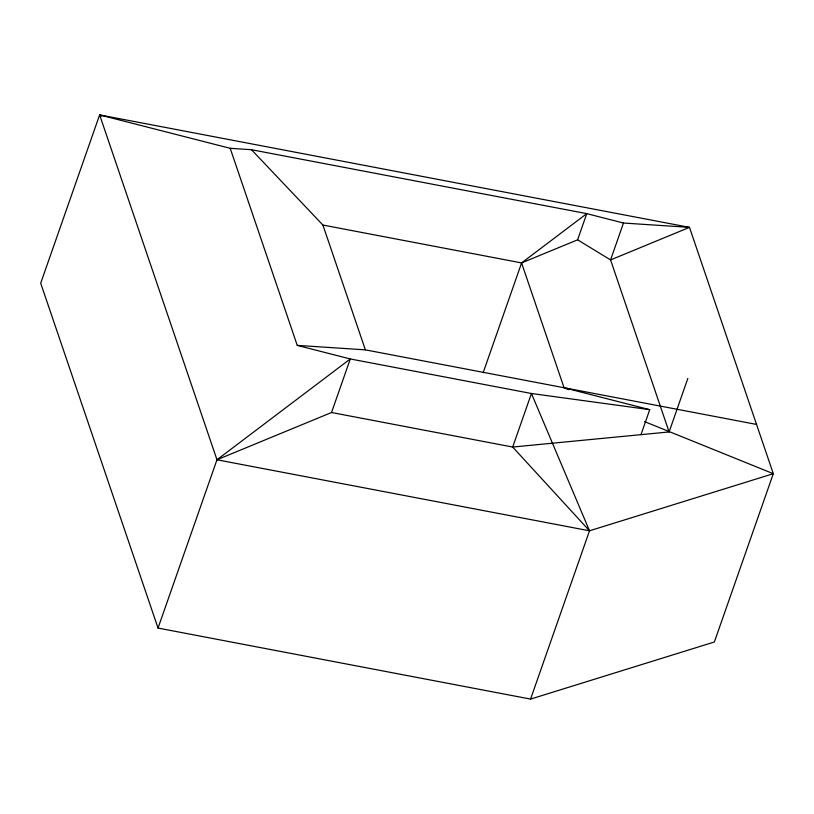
<?xml version="1.0" encoding="UTF-8"?>
<svg xmlns="http://www.w3.org/2000/svg" width="814" height="814" viewBox="0 0 814 814"><rect width="100%" height="100%" fill="white"/><g stroke="black" fill="none" stroke-linecap="round" stroke-linejoin="round"><path stroke-width="1.22" d="M251.485 149.715L322.904 225.04L521.591 262.922L577.604 239.815L610.571 259.92L689.489 227.36L623.483 223.036L586.772 213.634L251.485 149.715L230.199 148.311L99.634 114.906L40.7 283.201L158.038 628.072L530.575 699.094L714.366 641.992L773.3 473.697L689.489 227.36L99.634 114.906L216.972 459.778L158.038 628.072M644.586 421.621L773.3 473.697L589.509 530.799L216.972 459.778L331.532 412.505L350.285 358.964L531.44 393.498L649.735 409.666L640.984 434.656M483.14 372.731L521.591 262.922L586.772 213.634L577.604 239.815M623.483 223.036L610.571 259.92L669.098 431.939L512.688 447.049L331.532 412.505M530.575 699.094L589.509 530.799L531.44 393.498L512.688 447.049L589.509 530.799M669.098 431.939L687.85 378.388M216.972 459.778L350.285 358.964L297.242 345.38L230.199 148.311M297.242 345.38L365.374 349.857L756.542 424.43M521.591 262.922L564.061 387.739L649.735 409.666M564.061 387.739L568.732 389.703M99.634 114.906L101.811 116.229M322.904 225.04L365.374 349.857"/></g></svg>
